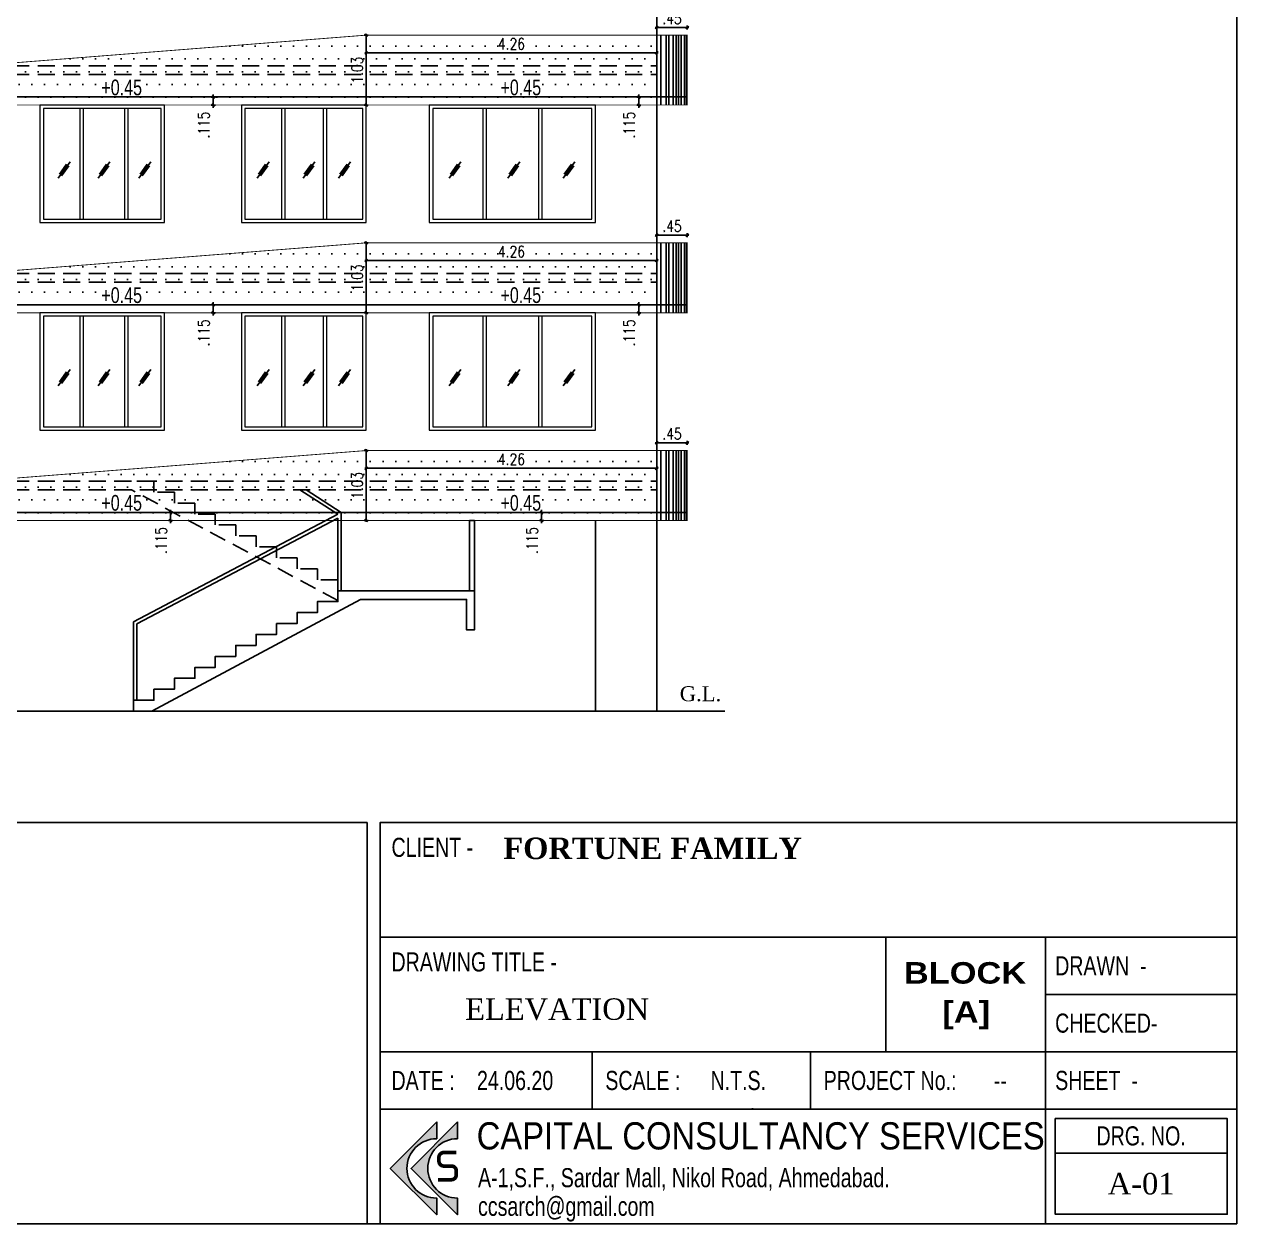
# Model space of a CAD drawing. Header units: inches. Extents: x 14331 to 14549, y 2557 to 2714.
# Drawn here: x 14467.76 to 14485.56, y 2643.08 to 2660.7 of the extents above; entities that cross this region are included whole.
import ezdxf
from ezdxf.enums import TextEntityAlignment as Align

# ---------------------------------------------------------------- set-up
doc = ezdxf.new("R2010")
doc.units = ezdxf.units.IN
doc.header["$LTSCALE"] = 0.25
doc.header["$MEASUREMENT"] = 0
doc.header["$PDMODE"] = 35
doc.linetypes.add('1', pattern=[0])
doc.linetypes.add('DASHEDX2', pattern=[1.5, 1, -0.5])
for name, color, linetype in [('ELE.PROJ.', 1, 'Continuous'), ('GLASS WINDOW', 251, '1'), ('hatch', 251, 'Continuous'), ('proj-internal', 1, 'DASHEDX2'), ('Stair', 34, 'Continuous'), ('steel', 251, 'Continuous'), ('text-large', 7, 'Continuous'), ('text-small', 7, 'Continuous'), ('vp', 7, 'Continuous'), ('wall', 7, 'Continuous'), ('WORK TEX', 6, 'Continuous'), ('WORKING DIM', 7, 'Continuous')]:
    doc.layers.add(name, color=color, linetype=linetype)
doc.layers.add('WINDOW', color=106, linetype='Continuous', lineweight=13)
doc.styles.add('ARIAL', font='TIMES_0.TTF')
doc.styles.add('ARL', font='swisscl_0.ttf')
doc.styles.add('B', font='ARIBLK_0.TTF')
doc.styles.add('BOLD TIME', font='TIMESBD_0.TTF')
doc.styles.add('romans', font='romans.shx', dxfattribs={"width": 0.8})
doc.styles.add('SansSerif', font='sanss__.ttf', dxfattribs={"width": 0.8})
doc.dimstyles.new('121', dxfattribs={"dimscale": 0.1, "dimtxt": 1.65, "dimasz": 0.2, "dimexe": 0.03125, "dimexo": 0.25, "dimgap": 0.5, "dimtad": 1, "dimzin": 4, "dimdsep": 46, "dimtxsty": 'romans', "dimblk1": 'MINITICK', "dimblk2": 'MINITICK', "dimsah": 1, "dimcen": 1, "dimse1": 1, "dimse2": 1, "dimclrd": 252, "dimclre": 256, "dimclrt": 7, "dimadec": 3, "dimazin": 0, "dimtfac": 0.8, "dimtix": 1, "dimtmove": 2, "dimatfit": 3, "dimfxl": 0, "dimtolj": 1, "dimtzin": 3, "dimarcsym": 0})

# ---------------------------------------------------------------- blocks, each defined once
blk = doc.blocks.new('TITLE')
at = {"layer": 'text-large'}
for points in [[(-2.4884, 0.3588), (-2.4884, 0.4159), (-2.6781, 0.2261), (-2.4884, 0.0364), (-2.4884, 0.0935), (-2.4884, 0.1047, -1), (-2.4884, 0.3476)], [(-2.5931, 0.2261), (-2.4033, 0.0364), (-2.4033, 0.0935), (-2.4033, 0.1047, -1), (-2.4033, 0.3476), (-2.4033, 0.3588), (-2.4033, 0.4159)]]:
    blk.add_hatch(color=256, dxfattribs=at).paths.add_polyline_path(points)
for points in [[(-2.4884, 0.4159), (-2.6781, 0.2261), (-2.4884, 0.0364), (-2.4884, 0.0935), (-2.4884, 0.1047, -1), (-2.4884, 0.3476), (-2.4884, 0.3588)], [(-2.4033, 0.4159), (-2.5931, 0.2261), (-2.4033, 0.0364), (-2.4033, 0.0935), (-2.4033, 0.1047, -1), (-2.4033, 0.3476), (-2.4033, 0.3588)]]:
    blk.add_lwpolyline(points, format="xyb", close=True, dxfattribs=at)
at = {"layer": 'text-small', "color": 174, "true_color": 0x00008f, "const_width": 0.015}
blk.add_lwpolyline([(-2.4076, 0.2911), (-2.4592, 0.2911, 0.414214), (-2.4792, 0.2711), (-2.4792, 0.2558, 0.414214), (-2.4592, 0.2358), (-2.4282, 0.2358, -0.414214), (-2.4082, 0.2158), (-2.4082, 0.2, -0.414214), (-2.4282, 0.18), (-2.4832, 0.18)], format="xyb", dxfattribs=at)
at = {"layer": 'text-large', "style": 'SansSerif', "width": 0.861038}
blk.add_text(' CAPITAL CONSULTANCY SERVICES', height=0.111328, dxfattribs=at).set_placement((-2.3621, 0.3036))
at = {"layer": 'text-small', "color": 174, "true_color": 0x00008f, "style": 'ARL'}
for s, p in [('A-1,S.F., Sardar Mall, Nikol Road, Ahmedabad.', (-2.3194, 0.1492)), ('ccsarch@gmail.com', (-2.3194, 0.0322))]:
    blk.add_text(s, height=0.078125, dxfattribs=at).set_placement(p)
blk = doc.blocks.new('MINITICK')
at = {"color": 7}
for p, q in [((1, 1), (-1, -1)), ((-1, 0), (1, 0)), ((0, -1.5), (0, 1.5))]:
    blk.add_line(p, q, dxfattribs=at)
blk = doc.blocks.new('*D1531')
at = {"layer": 'Defpoints', "color": 0, "transparency": 16777216}
for p in [(14477.498, 2654.55), (14477.048, 2654.441), (14477.498, 2654.441)]:
    blk.add_point(p, dxfattribs=at)
at = {"layer": 'WORKING DIM', "color": 252, "lineweight": -2, "transparency": 16777216}
blk.add_line((14477.068, 2654.55), (14477.478, 2654.55), dxfattribs=at)
at = {"layer": 'WORKING DIM', "color": 252, "lineweight": -2, "transparency": 16777216, "xscale": 0.02, "yscale": 0.02, "zscale": 0.02, "rotation": 180}
blk.add_blockref('MINITICK', (14477.048, 2654.55), dxfattribs=at)
at = {"layer": 'WORKING DIM', "color": 252, "lineweight": -2, "transparency": 16777216, "xscale": 0.02, "yscale": 0.02, "zscale": 0.02}
blk.add_blockref('MINITICK', (14477.498, 2654.55), dxfattribs=at)
at = {"layer": 'WORKING DIM', "color": 7, "transparency": 16777216, "insert": (14477.273, 2654.683), "char_height": 0.165, "attachment_point": 5, "style": 'romans'}
blk.add_mtext('\\A1;.45', dxfattribs=at)
blk = doc.blocks.new('*D1543')
at = {"layer": 'Defpoints', "color": 0, "transparency": 16777216}
for p in [(14469.912, 2653.525), (14470.111, 2653.525), (14470.111, 2653.41)]:
    blk.add_point(p, dxfattribs=at)
at = {"layer": 'WORKING DIM', "color": 252, "lineweight": -2, "transparency": 16777216}
for p, q in [((14469.912, 2653.545), (14469.912, 2653.565)), ((14469.912, 2653.41), (14469.912, 2653.525)), ((14469.912, 2653.39), (14469.912, 2653.37))]:
    blk.add_line(p, q, dxfattribs=at)
at = {"layer": 'WORKING DIM', "color": 252, "lineweight": -2, "transparency": 16777216, "xscale": 0.02, "yscale": 0.02, "zscale": 0.02}
for p, rotation in [((14469.912, 2653.525), 270), ((14469.912, 2653.41), 90)]:
    blk.add_blockref('MINITICK', p, dxfattribs=dict(at, rotation=rotation))
at = {"layer": 'WORKING DIM', "color": 7, "transparency": 16777216, "insert": (14469.772, 2653.116), "char_height": 0.165, "attachment_point": 5, "rotation": 90, "style": 'romans'}
blk.add_mtext('\\A1;.115', dxfattribs=at)
blk = doc.blocks.new('*D1544')
at = {"layer": 'Defpoints', "color": 0, "transparency": 16777216}
for p in [(14475.359, 2653.525), (14475.559, 2653.525), (14475.559, 2653.41)]:
    blk.add_point(p, dxfattribs=at)
at = {"layer": 'WORKING DIM', "color": 252, "lineweight": -2, "transparency": 16777216}
for p, q in [((14475.359, 2653.545), (14475.359, 2653.565)), ((14475.359, 2653.41), (14475.359, 2653.525)), ((14475.359, 2653.39), (14475.359, 2653.37))]:
    blk.add_line(p, q, dxfattribs=at)
at = {"layer": 'WORKING DIM', "color": 252, "lineweight": -2, "transparency": 16777216, "xscale": 0.02, "yscale": 0.02, "zscale": 0.02}
for p, rotation in [((14475.359, 2653.525), 270), ((14475.359, 2653.41), 90)]:
    blk.add_blockref('MINITICK', p, dxfattribs=dict(at, rotation=rotation))
at = {"layer": 'WORKING DIM', "color": 7, "transparency": 16777216, "insert": (14475.219, 2653.116), "char_height": 0.165, "attachment_point": 5, "rotation": 90, "style": 'romans'}
blk.add_mtext('\\A1;.115', dxfattribs=at)
blk = doc.blocks.new('*D1545')
at = {"layer": 'Defpoints', "color": 0, "transparency": 16777216}
for p in [(14472.784, 2654.437), (14477.048, 2654.441), (14477.048, 2654.176)]:
    blk.add_point(p, dxfattribs=at)
at = {"layer": 'WORKING DIM', "color": 252, "lineweight": -2, "transparency": 16777216}
blk.add_line((14472.804, 2654.176), (14477.028, 2654.176), dxfattribs=at)
at = {"layer": 'WORKING DIM', "color": 252, "lineweight": -2, "transparency": 16777216, "xscale": 0.02, "yscale": 0.02, "zscale": 0.02, "rotation": 180}
blk.add_blockref('MINITICK', (14472.784, 2654.176), dxfattribs=at)
at = {"layer": 'WORKING DIM', "color": 252, "lineweight": -2, "transparency": 16777216, "xscale": 0.02, "yscale": 0.02, "zscale": 0.02}
blk.add_blockref('MINITICK', (14477.048, 2654.176), dxfattribs=at)
at = {"layer": 'WORKING DIM', "color": 7, "transparency": 16777216, "insert": (14474.916, 2654.308), "char_height": 0.165, "attachment_point": 5, "style": 'romans'}
blk.add_mtext('\\A1;4.26', dxfattribs=at)
blk = doc.blocks.new('*D1546')
at = {"layer": 'Defpoints', "color": 0, "transparency": 16777216}
for p in [(14472.784, 2654.437), (14472.784, 2653.41), (14472.784, 2653.41)]:
    blk.add_point(p, dxfattribs=at)
at = {"layer": 'WORKING DIM', "color": 252, "lineweight": -2, "transparency": 16777216}
blk.add_line((14472.784, 2654.417), (14472.784, 2653.43), dxfattribs=at)
at = {"layer": 'WORKING DIM', "color": 252, "lineweight": -2, "transparency": 16777216, "xscale": 0.02, "yscale": 0.02, "zscale": 0.02}
for p, rotation in [((14472.784, 2654.437), 90), ((14472.784, 2653.41), 270)]:
    blk.add_blockref('MINITICK', p, dxfattribs=dict(at, rotation=rotation))
at = {"layer": 'WORKING DIM', "color": 7, "transparency": 16777216, "insert": (14472.651, 2653.924), "char_height": 0.165, "attachment_point": 5, "rotation": 90, "style": 'romans'}
blk.add_mtext('\\A1;1.03', dxfattribs=at)
blk = doc.blocks.new('*D1549')
at = {"layer": 'Defpoints', "color": 0, "transparency": 16777216}
for p in [(14477.498, 2657.6), (14477.048, 2657.491), (14477.498, 2657.491)]:
    blk.add_point(p, dxfattribs=at)
at = {"layer": 'WORKING DIM', "color": 252, "lineweight": -2, "transparency": 16777216}
blk.add_line((14477.068, 2657.6), (14477.478, 2657.6), dxfattribs=at)
at = {"layer": 'WORKING DIM', "color": 252, "lineweight": -2, "transparency": 16777216, "xscale": 0.02, "yscale": 0.02, "zscale": 0.02, "rotation": 180}
blk.add_blockref('MINITICK', (14477.048, 2657.6), dxfattribs=at)
at = {"layer": 'WORKING DIM', "color": 252, "lineweight": -2, "transparency": 16777216, "xscale": 0.02, "yscale": 0.02, "zscale": 0.02}
blk.add_blockref('MINITICK', (14477.498, 2657.6), dxfattribs=at)
at = {"layer": 'WORKING DIM', "color": 7, "transparency": 16777216, "insert": (14477.273, 2657.733), "char_height": 0.165, "attachment_point": 5, "style": 'romans'}
blk.add_mtext('\\A1;.45', dxfattribs=at)
blk = doc.blocks.new('*D1553')
at = {"layer": 'Defpoints', "color": 0, "transparency": 16777216}
for p in [(14472.784, 2657.487), (14477.048, 2657.491), (14477.048, 2657.226)]:
    blk.add_point(p, dxfattribs=at)
at = {"layer": 'WORKING DIM', "color": 252, "lineweight": -2, "transparency": 16777216}
blk.add_line((14472.804, 2657.226), (14477.028, 2657.226), dxfattribs=at)
at = {"layer": 'WORKING DIM', "color": 252, "lineweight": -2, "transparency": 16777216, "xscale": 0.02, "yscale": 0.02, "zscale": 0.02, "rotation": 180}
blk.add_blockref('MINITICK', (14472.784, 2657.226), dxfattribs=at)
at = {"layer": 'WORKING DIM', "color": 252, "lineweight": -2, "transparency": 16777216, "xscale": 0.02, "yscale": 0.02, "zscale": 0.02}
blk.add_blockref('MINITICK', (14477.048, 2657.226), dxfattribs=at)
at = {"layer": 'WORKING DIM', "color": 7, "transparency": 16777216, "insert": (14474.916, 2657.358), "char_height": 0.165, "attachment_point": 5, "style": 'romans'}
blk.add_mtext('\\A1;4.26', dxfattribs=at)
blk = doc.blocks.new('*D1554')
at = {"layer": 'Defpoints', "color": 0, "transparency": 16777216}
for p in [(14472.784, 2657.487), (14472.784, 2656.46), (14472.784, 2656.46)]:
    blk.add_point(p, dxfattribs=at)
at = {"layer": 'WORKING DIM', "color": 252, "lineweight": -2, "transparency": 16777216}
blk.add_line((14472.784, 2657.467), (14472.784, 2656.48), dxfattribs=at)
at = {"layer": 'WORKING DIM', "color": 252, "lineweight": -2, "transparency": 16777216, "xscale": 0.02, "yscale": 0.02, "zscale": 0.02}
for p, rotation in [((14472.784, 2657.487), 90), ((14472.784, 2656.46), 270)]:
    blk.add_blockref('MINITICK', p, dxfattribs=dict(at, rotation=rotation))
at = {"layer": 'WORKING DIM', "color": 7, "transparency": 16777216, "insert": (14472.651, 2656.974), "char_height": 0.165, "attachment_point": 5, "rotation": 90, "style": 'romans'}
blk.add_mtext('\\A1;1.03', dxfattribs=at)
blk = doc.blocks.new('*D1559')
at = {"layer": 'Defpoints', "color": 0, "transparency": 16777216}
for p in [(14477.498, 2660.65), (14477.048, 2660.541), (14477.498, 2660.541)]:
    blk.add_point(p, dxfattribs=at)
at = {"layer": 'WORKING DIM', "color": 252, "lineweight": -2, "transparency": 16777216}
blk.add_line((14477.068, 2660.65), (14477.478, 2660.65), dxfattribs=at)
at = {"layer": 'WORKING DIM', "color": 252, "lineweight": -2, "transparency": 16777216, "xscale": 0.02, "yscale": 0.02, "zscale": 0.02, "rotation": 180}
blk.add_blockref('MINITICK', (14477.048, 2660.65), dxfattribs=at)
at = {"layer": 'WORKING DIM', "color": 252, "lineweight": -2, "transparency": 16777216, "xscale": 0.02, "yscale": 0.02, "zscale": 0.02}
blk.add_blockref('MINITICK', (14477.498, 2660.65), dxfattribs=at)
at = {"layer": 'WORKING DIM', "color": 7, "transparency": 16777216, "insert": (14477.273, 2660.783), "char_height": 0.165, "attachment_point": 5, "style": 'romans'}
blk.add_mtext('\\A1;.45', dxfattribs=at)
blk = doc.blocks.new('*D1570')
at = {"layer": 'Defpoints', "color": 0, "transparency": 16777216}
for p in [(14472.784, 2660.537), (14477.048, 2660.541), (14477.048, 2660.276)]:
    blk.add_point(p, dxfattribs=at)
at = {"layer": 'WORKING DIM', "color": 252, "lineweight": -2, "transparency": 16777216}
blk.add_line((14472.804, 2660.276), (14477.028, 2660.276), dxfattribs=at)
at = {"layer": 'WORKING DIM', "color": 252, "lineweight": -2, "transparency": 16777216, "xscale": 0.02, "yscale": 0.02, "zscale": 0.02, "rotation": 180}
blk.add_blockref('MINITICK', (14472.784, 2660.276), dxfattribs=at)
at = {"layer": 'WORKING DIM', "color": 252, "lineweight": -2, "transparency": 16777216, "xscale": 0.02, "yscale": 0.02, "zscale": 0.02}
blk.add_blockref('MINITICK', (14477.048, 2660.276), dxfattribs=at)
at = {"layer": 'WORKING DIM', "color": 7, "transparency": 16777216, "insert": (14474.916, 2660.408), "char_height": 0.165, "attachment_point": 5, "style": 'romans'}
blk.add_mtext('\\A1;4.26', dxfattribs=at)
blk = doc.blocks.new('*D1571')
at = {"layer": 'Defpoints', "color": 0, "transparency": 16777216}
for p in [(14472.784, 2660.537), (14472.784, 2659.51), (14472.784, 2659.51)]:
    blk.add_point(p, dxfattribs=at)
at = {"layer": 'WORKING DIM', "color": 252, "lineweight": -2, "transparency": 16777216}
blk.add_line((14472.784, 2660.517), (14472.784, 2659.53), dxfattribs=at)
at = {"layer": 'WORKING DIM', "color": 252, "lineweight": -2, "transparency": 16777216, "xscale": 0.02, "yscale": 0.02, "zscale": 0.02}
for p, rotation in [((14472.784, 2660.537), 90), ((14472.784, 2659.51), 270)]:
    blk.add_blockref('MINITICK', p, dxfattribs=dict(at, rotation=rotation))
at = {"layer": 'WORKING DIM', "color": 7, "transparency": 16777216, "insert": (14472.651, 2660.024), "char_height": 0.165, "attachment_point": 5, "rotation": 90, "style": 'romans'}
blk.add_mtext('\\A1;1.03', dxfattribs=at)
blk = doc.blocks.new('*D1702')
at = {"layer": 'Defpoints', "color": 0, "transparency": 16777216}
for p in [(14470.539, 2656.575), (14470.738, 2656.575), (14470.738, 2656.46)]:
    blk.add_point(p, dxfattribs=at)
at = {"layer": 'WORKING DIM', "color": 252, "lineweight": -2, "transparency": 16777216}
for p, q in [((14470.539, 2656.595), (14470.539, 2656.615)), ((14470.539, 2656.46), (14470.539, 2656.575)), ((14470.539, 2656.44), (14470.539, 2656.42))]:
    blk.add_line(p, q, dxfattribs=at)
at = {"layer": 'WORKING DIM', "color": 252, "lineweight": -2, "transparency": 16777216, "xscale": 0.02, "yscale": 0.02, "zscale": 0.02}
for p, rotation in [((14470.539, 2656.575), 270), ((14470.539, 2656.46), 90)]:
    blk.add_blockref('MINITICK', p, dxfattribs=dict(at, rotation=rotation))
at = {"layer": 'WORKING DIM', "color": 7, "transparency": 16777216, "insert": (14470.399, 2656.166), "char_height": 0.165, "attachment_point": 5, "rotation": 90, "style": 'romans'}
blk.add_mtext('\\A1;.115', dxfattribs=at)
blk = doc.blocks.new('*D1703')
at = {"layer": 'Defpoints', "color": 0, "transparency": 16777216}
for p in [(14476.785, 2656.575), (14476.985, 2656.575), (14476.985, 2656.46)]:
    blk.add_point(p, dxfattribs=at)
at = {"layer": 'WORKING DIM', "color": 252, "lineweight": -2, "transparency": 16777216}
for p, q in [((14476.785, 2656.595), (14476.785, 2656.615)), ((14476.785, 2656.46), (14476.785, 2656.575)), ((14476.785, 2656.44), (14476.785, 2656.42))]:
    blk.add_line(p, q, dxfattribs=at)
at = {"layer": 'WORKING DIM', "color": 252, "lineweight": -2, "transparency": 16777216, "xscale": 0.02, "yscale": 0.02, "zscale": 0.02}
for p, rotation in [((14476.785, 2656.575), 270), ((14476.785, 2656.46), 90)]:
    blk.add_blockref('MINITICK', p, dxfattribs=dict(at, rotation=rotation))
at = {"layer": 'WORKING DIM', "color": 7, "transparency": 16777216, "insert": (14476.645, 2656.166), "char_height": 0.165, "attachment_point": 5, "rotation": 90, "style": 'romans'}
blk.add_mtext('\\A1;.115', dxfattribs=at)
blk = doc.blocks.new('*D1706')
at = {"layer": 'Defpoints', "color": 0, "transparency": 16777216}
for p in [(14470.539, 2659.625), (14470.738, 2659.625), (14470.738, 2659.51)]:
    blk.add_point(p, dxfattribs=at)
at = {"layer": 'WORKING DIM', "color": 252, "lineweight": -2, "transparency": 16777216}
for p, q in [((14470.539, 2659.645), (14470.539, 2659.665)), ((14470.539, 2659.51), (14470.539, 2659.625)), ((14470.539, 2659.49), (14470.539, 2659.47))]:
    blk.add_line(p, q, dxfattribs=at)
at = {"layer": 'WORKING DIM', "color": 252, "lineweight": -2, "transparency": 16777216, "xscale": 0.02, "yscale": 0.02, "zscale": 0.02}
for p, rotation in [((14470.539, 2659.625), 270), ((14470.539, 2659.51), 90)]:
    blk.add_blockref('MINITICK', p, dxfattribs=dict(at, rotation=rotation))
at = {"layer": 'WORKING DIM', "color": 7, "transparency": 16777216, "insert": (14470.399, 2659.216), "char_height": 0.165, "attachment_point": 5, "rotation": 90, "style": 'romans'}
blk.add_mtext('\\A1;.115', dxfattribs=at)
blk = doc.blocks.new('*D1707')
at = {"layer": 'Defpoints', "color": 0, "transparency": 16777216}
for p in [(14476.785, 2659.625), (14476.985, 2659.625), (14476.985, 2659.51)]:
    blk.add_point(p, dxfattribs=at)
at = {"layer": 'WORKING DIM', "color": 252, "lineweight": -2, "transparency": 16777216}
for p, q in [((14476.785, 2659.645), (14476.785, 2659.665)), ((14476.785, 2659.51), (14476.785, 2659.625)), ((14476.785, 2659.49), (14476.785, 2659.47))]:
    blk.add_line(p, q, dxfattribs=at)
at = {"layer": 'WORKING DIM', "color": 252, "lineweight": -2, "transparency": 16777216, "xscale": 0.02, "yscale": 0.02, "zscale": 0.02}
for p, rotation in [((14476.785, 2659.625), 270), ((14476.785, 2659.51), 90)]:
    blk.add_blockref('MINITICK', p, dxfattribs=dict(at, rotation=rotation))
at = {"layer": 'WORKING DIM', "color": 7, "transparency": 16777216, "insert": (14476.645, 2659.216), "char_height": 0.165, "attachment_point": 5, "rotation": 90, "style": 'romans'}
blk.add_mtext('\\A1;.115', dxfattribs=at)

msp = doc.modelspace()

# ---------------------------------------------------------------- hatches: boundary and pattern name
at = {"layer": 'hatch', "true_color": 0xc7b399}
h = msp.add_hatch(dxfattribs=at)
h.set_pattern_fill('DOTS', color=253, scale=3)
h.set_pattern_definition([(0, (-426.09427, 23.37428), (0.09375, 0.1875), [0, -0.1875])])
h.paths.add_polyline_path([(14477.048, 2660.537), (14472.782, 2660.537), (14467.063, 2660.087), (14467.063, 2659.51), (14477.048, 2659.51)])
h = msp.add_hatch(dxfattribs=at)
h.set_pattern_fill('DOTS', color=253, scale=3)
h.set_pattern_definition([(0, (-426.09427, 20.32428), (0.09375, 0.1875), [0, -0.1875])])
h.paths.add_polyline_path([(14477.048, 2657.487), (14472.782, 2657.487), (14467.063, 2657.037), (14467.063, 2656.46), (14477.048, 2656.46)])
h = msp.add_hatch(dxfattribs=at)
h.set_pattern_fill('DOTS', color=253, scale=3)
h.set_pattern_definition([(0, (-426.09427, 17.27428), (0.09375, 0.1875), [0, -0.1875])])
h.paths.add_polyline_path([(14477.048, 2654.437), (14472.782, 2654.437), (14467.063, 2653.987), (14467.063, 2653.41), (14477.048, 2653.41)])

# ---------------------------------------------------------------- linework, layer by layer
at = {"layer": 'ELE.PROJ.', "color": 8}
for p, q in [((14477.109, 2660.541), (14477.109, 2659.51)), ((14477.187, 2660.541), (14477.187, 2659.51)), ((14477.227, 2660.541), (14477.227, 2659.51)), ((14477.288, 2660.541), (14477.288, 2659.51)), ((14477.334, 2660.541), (14477.334, 2659.51)), ((14477.368, 2660.541), (14477.368, 2659.51)), ((14477.409, 2660.541), (14477.409, 2659.51)), ((14477.457, 2660.541), (14477.457, 2659.51)), ((14477.486, 2660.541), (14477.486, 2659.51)), ((14477.109, 2657.491), (14477.109, 2656.46)), ((14477.187, 2657.491), (14477.187, 2656.46)), ((14477.227, 2657.491), (14477.227, 2656.46)), ((14477.288, 2657.491), (14477.288, 2656.46)), ((14477.334, 2657.491), (14477.334, 2656.46)), ((14477.368, 2657.491), (14477.368, 2656.46)), ((14477.409, 2657.491), (14477.409, 2656.46)), ((14477.457, 2657.491), (14477.457, 2656.46)), ((14477.486, 2657.491), (14477.486, 2656.46)), ((14477.109, 2654.441), (14477.109, 2653.41)), ((14477.187, 2654.441), (14477.187, 2653.41)), ((14477.227, 2654.441), (14477.227, 2653.41)), ((14477.288, 2654.441), (14477.288, 2653.41)), ((14477.334, 2654.441), (14477.334, 2653.41)), ((14477.368, 2654.441), (14477.368, 2653.41)), ((14477.409, 2654.441), (14477.409, 2653.41)), ((14477.457, 2654.441), (14477.457, 2653.41)), ((14477.486, 2654.441), (14477.486, 2653.41))]:
    msp.add_line(p, q, dxfattribs=at)
at = {"layer": 'ELE.PROJ.'}
for p, q in [((14467.063, 2659.629), (14477.498, 2659.629)), ((14467.063, 2656.579), (14477.498, 2656.579)), ((14467.063, 2653.525), (14477.498, 2653.525))]:
    msp.add_line(p, q, dxfattribs=at)
at = {"layer": 'ELE.PROJ.', "const_width": 0.012}
for points in [[(14477.498, 2660.537), (14472.784, 2660.537), (14467.063, 2660.087), (14467.063, 2659.51), (14477.498, 2659.51)], [(14477.498, 2657.487), (14472.784, 2657.487), (14467.063, 2657.037), (14467.063, 2656.46), (14477.498, 2656.46)], [(14477.498, 2654.437), (14472.784, 2654.437), (14467.063, 2653.987), (14467.063, 2653.41), (14477.498, 2653.41)]]:
    msp.add_lwpolyline(points, close=True, dxfattribs=at)
at = {"layer": 'GLASS WINDOW', "color": 4, "ltscale": 200}
for p, q in [((14468.436, 2658.678), (14468.263, 2658.437)), ((14468.386, 2658.642), (14468.281, 2658.496)), ((14468.418, 2658.619), (14468.313, 2658.473)), ((14469.022, 2658.678), (14468.849, 2658.437)), ((14468.972, 2658.642), (14468.867, 2658.496)), ((14469.004, 2658.619), (14468.899, 2658.473)), ((14469.62, 2658.678), (14469.446, 2658.437)), ((14469.569, 2658.642), (14469.464, 2658.496)), ((14469.602, 2658.619), (14469.497, 2658.473)), ((14471.357, 2658.678), (14471.184, 2658.437)), ((14471.307, 2658.642), (14471.202, 2658.496)), ((14471.339, 2658.619), (14471.234, 2658.473)), ((14472.031, 2658.678), (14471.857, 2658.437)), ((14471.98, 2658.642), (14471.875, 2658.496)), ((14472.013, 2658.619), (14471.908, 2658.473)), ((14472.552, 2658.678), (14472.379, 2658.437)), ((14472.502, 2658.642), (14472.397, 2658.496)), ((14472.534, 2658.619), (14472.429, 2658.473)), ((14474.175, 2658.678), (14474.002, 2658.437)), ((14474.125, 2658.642), (14474.02, 2658.496)), ((14474.157, 2658.619), (14474.052, 2658.473)), ((14475.038, 2658.678), (14474.864, 2658.437)), ((14474.987, 2658.642), (14474.882, 2658.496)), ((14475.02, 2658.619), (14474.915, 2658.473)), ((14475.848, 2658.678), (14475.674, 2658.437)), ((14475.797, 2658.642), (14475.692, 2658.496)), ((14475.83, 2658.619), (14475.725, 2658.473)), ((14468.436, 2655.628), (14468.263, 2655.387)), ((14468.386, 2655.592), (14468.281, 2655.446)), ((14468.418, 2655.569), (14468.313, 2655.423)), ((14469.022, 2655.628), (14468.849, 2655.387)), ((14468.972, 2655.592), (14468.867, 2655.446)), ((14469.004, 2655.569), (14468.899, 2655.423)), ((14469.62, 2655.628), (14469.446, 2655.387)), ((14469.569, 2655.592), (14469.464, 2655.446)), ((14469.602, 2655.569), (14469.497, 2655.423)), ((14471.357, 2655.628), (14471.184, 2655.387)), ((14471.307, 2655.592), (14471.202, 2655.446)), ((14471.339, 2655.569), (14471.234, 2655.423)), ((14472.031, 2655.628), (14471.857, 2655.387)), ((14471.98, 2655.592), (14471.875, 2655.446)), ((14472.013, 2655.569), (14471.908, 2655.423)), ((14472.552, 2655.628), (14472.379, 2655.387)), ((14472.502, 2655.592), (14472.397, 2655.446)), ((14472.534, 2655.569), (14472.429, 2655.423)), ((14474.175, 2655.628), (14474.002, 2655.387)), ((14474.125, 2655.592), (14474.02, 2655.446)), ((14474.157, 2655.569), (14474.052, 2655.423)), ((14475.038, 2655.628), (14474.864, 2655.387)), ((14474.987, 2655.592), (14474.882, 2655.446)), ((14475.02, 2655.569), (14474.915, 2655.423)), ((14475.848, 2655.628), (14475.674, 2655.387)), ((14475.797, 2655.592), (14475.692, 2655.446)), ((14475.83, 2655.569), (14475.725, 2655.423))]:
    msp.add_line(p, q, dxfattribs=at)
at = {"layer": 'proj-internal', "color": 251}
for p, q in [((14455.211, 2660.087), (14477.048, 2660.087)), ((14455.211, 2659.96), (14477.048, 2659.96)), ((14455.211, 2657.037), (14477.048, 2657.037)), ((14455.211, 2656.91), (14477.048, 2656.91)), ((14455.211, 2653.987), (14477.048, 2653.987)), ((14455.211, 2653.86), (14477.048, 2653.86)), ((14472.368, 2652.235), (14469.336, 2653.86))]:
    msp.add_line(p, q, dxfattribs=at)
for points in [[(14469.668, 2653.826), (14469.668, 2653.987), (14469.368, 2653.987)], [(14469.968, 2653.665), (14469.968, 2653.826), (14469.668, 2653.826)], [(14470.268, 2653.505), (14470.268, 2653.665), (14469.968, 2653.665)], [(14470.568, 2653.344), (14470.568, 2653.505), (14470.268, 2653.505)], [(14470.868, 2653.183), (14470.868, 2653.344), (14470.568, 2653.344)], [(14471.168, 2653.022), (14471.168, 2653.183), (14470.868, 2653.183)], [(14471.468, 2652.861), (14471.468, 2653.022), (14471.168, 2653.022)], [(14471.768, 2652.701), (14471.768, 2652.861), (14471.468, 2652.861)], [(14472.068, 2652.54), (14472.068, 2652.701), (14471.768, 2652.701)], [(14472.368, 2652.379), (14472.368, 2652.54), (14472.068, 2652.54)]]:
    msp.add_lwpolyline(points, dxfattribs=at)
at = {"layer": 'Stair', "ltscale": 10}
for points in [[(14469.368, 2650.61), (14469.368, 2650.771), (14469.668, 2650.771), (14469.668, 2650.932), (14469.968, 2650.932), (14469.968, 2651.092), (14470.268, 2651.092), (14470.268, 2651.253), (14470.568, 2651.253), (14470.568, 2651.414), (14470.868, 2651.414), (14470.868, 2651.575), (14471.168, 2651.575), (14471.168, 2651.736), (14471.468, 2651.736), (14471.468, 2651.897), (14471.768, 2651.897), (14471.768, 2652.057), (14472.068, 2652.057), (14472.068, 2652.218), (14472.368, 2652.218), (14472.368, 2652.379), (14474.372, 2652.379)], [(14474.372, 2652.379), (14474.372, 2652.252), (14474.372, 2651.802), (14474.257, 2651.802), (14474.257, 2652.252), (14472.7, 2652.252), (14469.637, 2650.61)]]:
    msp.add_lwpolyline(points, dxfattribs=at)
at = {"layer": 'steel', "ltscale": 10}
for p, q in [((14472.367, 2653.502), (14471.809, 2653.86)), ((14472.418, 2653.529), (14471.902, 2653.86)), ((14472.367, 2653.502), (14469.368, 2651.921)), ((14472.368, 2653.446), (14469.418, 2651.891)), ((14472.368, 2652.379), (14472.368, 2653.446)), ((14472.418, 2652.379), (14472.418, 2653.529)), ((14469.368, 2650.771), (14469.368, 2651.921)), ((14469.418, 2650.771), (14469.418, 2651.891))]:
    msp.add_line(p, q, dxfattribs=at)
at = {"layer": 'text-small'}
msp.add_line((14482.898, 2644.12), (14485.423, 2644.12), dxfattribs=at)
for points in [[(14472.991, 2643.083), (14485.564, 2643.083), (14485.564, 2648.976), (14472.991, 2648.976)], [(14482.898, 2644.626), (14485.423, 2644.626), (14485.423, 2643.223), (14482.898, 2643.223)]]:
    msp.add_lwpolyline(points, close=True, dxfattribs=at)
at = {"layer": 'vp', "color": 1}
for p, q in [((14472.991, 2647.292), (14485.564, 2647.292)), ((14480.414, 2645.608), (14480.414, 2647.292)), ((14482.757, 2647.292), (14482.757, 2644.766)), ((14482.757, 2646.45), (14485.564, 2646.45)), ((14472.991, 2645.608), (14485.564, 2645.608)), ((14476.103, 2644.766), (14476.103, 2645.608)), ((14479.304, 2644.766), (14479.304, 2645.608)), ((14472.991, 2644.766), (14485.564, 2644.766)), ((14482.757, 2644.766), (14482.757, 2643.083))]:
    msp.add_line(p, q, dxfattribs=at)
at = {"layer": 'vp'}
msp.add_line((14478.454, 2644.778), (14478.454, 2644.766), dxfattribs=at)
msp.add_line((14478.454, 2644.778), (14478.454, 2644.766), dxfattribs=at)
at = {"layer": 'wall'}
for p, q in [((14477.048, 2650.61), (14477.048, 2691.737)), ((14474.302, 2652.379), (14474.302, 2653.41)), ((14474.372, 2653.41), (14474.302, 2653.41)), ((14474.372, 2653.41), (14474.372, 2652.379)), ((14476.148, 2653.41), (14476.148, 2650.61)), ((14455.211, 2650.61), (14477.048, 2650.61)), ((14477.048, 2650.61), (14478.048, 2650.61)), ((14472.8, 2648.976), (14447.396, 2648.976)), ((14472.8, 2648.976), (14472.8, 2643.083))]:
    msp.add_line(p, q, dxfattribs=at)
msp.add_lwpolyline([(14485.564, 2697.058), (14447.396, 2697.058), (14447.396, 2643.083), (14485.564, 2643.083)], close=True, dxfattribs=at)
at = {"layer": 'WINDOW'}
for p, q in [((14468.58, 2659.46), (14468.58, 2657.837)), ((14468.63, 2659.46), (14468.63, 2657.837)), ((14469.236, 2659.46), (14469.236, 2657.837)), ((14469.286, 2659.46), (14469.286, 2657.837)), ((14471.541, 2659.46), (14471.541, 2657.837)), ((14471.591, 2659.46), (14471.591, 2657.837)), ((14472.15, 2659.46), (14472.15, 2657.837)), ((14472.2, 2659.46), (14472.2, 2657.837)), ((14474.496, 2659.46), (14474.496, 2657.837)), ((14474.546, 2659.46), (14474.546, 2657.837)), ((14475.311, 2659.46), (14475.311, 2657.837)), ((14475.361, 2659.46), (14475.361, 2657.837)), ((14468.58, 2656.41), (14468.58, 2654.787)), ((14468.63, 2656.41), (14468.63, 2654.787)), ((14469.236, 2656.41), (14469.236, 2654.787)), ((14469.286, 2656.41), (14469.286, 2654.787)), ((14471.541, 2656.41), (14471.541, 2654.787)), ((14471.591, 2656.41), (14471.591, 2654.787)), ((14472.15, 2656.41), (14472.15, 2654.787)), ((14472.2, 2656.41), (14472.2, 2654.787)), ((14474.496, 2656.41), (14474.496, 2654.787)), ((14474.546, 2656.41), (14474.546, 2654.787)), ((14475.311, 2656.41), (14475.311, 2654.787)), ((14475.361, 2656.41), (14475.361, 2654.787))]:
    msp.add_line(p, q, dxfattribs=at)
for points in [[(14467.994, 2657.787), (14469.822, 2657.787), (14469.822, 2659.51), (14467.994, 2659.51)], [(14470.952, 2657.787), (14472.784, 2657.787), (14472.784, 2659.51), (14470.952, 2659.51)], [(14473.71, 2657.787), (14476.148, 2657.787), (14476.148, 2659.51), (14473.71, 2659.51)], [(14468.044, 2657.837), (14469.772, 2657.837), (14469.772, 2659.46), (14468.044, 2659.46)], [(14471.002, 2657.837), (14472.734, 2657.837), (14472.734, 2659.46), (14471.002, 2659.46)], [(14473.76, 2657.837), (14476.098, 2657.837), (14476.098, 2659.46), (14473.76, 2659.46)], [(14467.994, 2654.737), (14469.822, 2654.737), (14469.822, 2656.46), (14467.994, 2656.46)], [(14470.952, 2654.737), (14472.784, 2654.737), (14472.784, 2656.46), (14470.952, 2656.46)], [(14473.71, 2654.737), (14476.148, 2654.737), (14476.148, 2656.46), (14473.71, 2656.46)], [(14468.044, 2654.787), (14469.772, 2654.787), (14469.772, 2656.41), (14468.044, 2656.41)], [(14471.002, 2654.787), (14472.734, 2654.787), (14472.734, 2656.41), (14471.002, 2656.41)], [(14473.76, 2654.787), (14476.098, 2654.787), (14476.098, 2656.41), (14473.76, 2656.41)]]:
    msp.add_lwpolyline(points, close=True, dxfattribs=at)

# ---------------------------------------------------------------- block references
at = {"xscale": 3.592193438448199, "yscale": 3.592193438448199, "zscale": 3.592193438448199}
msp.add_blockref('TITLE', (14482.757, 2643.083), dxfattribs=at)

# ---------------------------------------------------------------- texts
at = {"layer": 'text-large', "style": 'ARIAL'}
msp.add_text('G.L.', height=0.22, dxfattribs=at).set_placement((14477.691, 2650.866), align=Align.MIDDLE_CENTER)
at = {"layer": 'text-small'}
for s, height, style, p in [('CLIENT -', 0.2806, 'ARL', (14473.155, 2648.47)), ('FORTUNE FAMILY ', 0.31572, 'BOLD TIME', (14474.797, 2648.438)), ('DRAWING TITLE -', 0.28064, 'ARL', (14473.155, 2646.787)), ('BLOCK', 0.3157, 'B', (14480.677, 2646.609)), ('ELEVATION ', 0.3157, 'ARIAL', (14474.237, 2646.077)), ('[A]', 0.3157, 'B', (14481.242, 2646.034))]:
    msp.add_text(s, height=height, dxfattribs=dict(at, style=style)).set_placement(p)
at = {"layer": 'text-small', "style": 'ARL'}
for s, height, p in [('DRAWN  -', 0.2806, (14482.898, 2646.871)), ('CHECKED-', 0.2806, (14482.898, 2646.029)), ('DATE :', 0.2806, (14473.155, 2645.187)), ('24.06.20', 0.2806, (14474.41, 2645.187)), ('SCALE :', 0.2806, (14476.294, 2645.187)), ('N.T.S.', 0.2806, (14477.839, 2645.187)), ('PROJECT No.:', 0.28064, (14479.5, 2645.187)), ('SHEET  -', 0.2806, (14482.898, 2645.187)), ('--', 0.2806, (14481.997, 2645.187))]:
    msp.add_text(s, height=height, dxfattribs=at).set_placement(p, align=Align.MIDDLE_LEFT)
at = {"layer": 'text-small'}
for s, height, style, p in [('DRG. NO.', 0.2806, 'ARL', (14484.16, 2644.373)), ('A-01', 0.3157, 'ARIAL', (14484.16, 2643.671))]:
    msp.add_text(s, height=height, dxfattribs=dict(at, style=style)).set_placement(p, align=Align.MIDDLE_CENTER)
at = {"layer": 'WORK TEX', "color": 7, "style": 'ARL'}
for p in [(14469.227, 2659.769), (14475.086, 2659.769), (14469.227, 2656.719), (14475.086, 2656.719), (14469.227, 2653.669), (14475.086, 2653.669)]:
    msp.add_text('+0.45 ', height=0.23, dxfattribs=at).set_placement(p, align=Align.MIDDLE_CENTER)

# ---------------------------------------------------------------- dimensions: what is measured, and where the dimension line sits
at = {"layer": 'WORKING DIM'}
for base, p1, p2, picture, middle in [((14477.498, 2660.65), (14477.048, 2660.541), (14477.498, 2660.541), '*D1559', (14477.273, 2660.783)), ((14477.048, 2660.276), (14472.784, 2660.537), (14477.048, 2660.541), '*D1570', (14474.916, 2660.408)), ((14477.498, 2657.6), (14477.048, 2657.491), (14477.498, 2657.491), '*D1549', (14477.273, 2657.733)), ((14477.048, 2657.226), (14472.784, 2657.487), (14477.048, 2657.491), '*D1553', (14474.916, 2657.358)), ((14477.498, 2654.55), (14477.048, 2654.441), (14477.498, 2654.441), '*D1531', (14477.273, 2654.683)), ((14477.048, 2654.176), (14472.784, 2654.437), (14477.048, 2654.441), '*D1545', (14474.916, 2654.308))]:
    dim = msp.add_linear_dim(base=base, p1=p1, p2=p2, dimstyle='121', override={"dimfxl": 0.18, "dimfxlon": 1}, dxfattribs=at)
    dim.commit()
    dim.dimension.update_dxf_attribs({"geometry": picture, "text_midpoint": middle})
for base, p1, p2, picture, middle in [((14472.784, 2659.51), (14472.784, 2660.537), (14472.784, 2659.51), '*D1571', (14472.651, 2660.024)), ((14472.784, 2656.46), (14472.784, 2657.487), (14472.784, 2656.46), '*D1554', (14472.651, 2656.974)), ((14472.784, 2653.41), (14472.784, 2654.437), (14472.784, 2653.41), '*D1546', (14472.651, 2653.924))]:
    dim = msp.add_linear_dim(base=base, p1=p1, p2=p2, angle=90, dimstyle='121', override={"dimfxl": 0.18, "dimfxlon": 1}, dxfattribs=at)
    dim.commit()
    dim.dimension.update_dxf_attribs({"geometry": picture, "text_midpoint": middle})
for base, p1, p2, picture, middle in [((14470.539, 2659.625), (14470.738, 2659.51), (14470.738, 2659.625), '*D1706', (14470.399, 2659.216)), ((14476.785, 2659.625), (14476.985, 2659.51), (14476.985, 2659.625), '*D1707', (14476.645, 2659.216)), ((14470.539, 2656.575), (14470.738, 2656.46), (14470.738, 2656.575), '*D1702', (14470.399, 2656.166)), ((14476.785, 2656.575), (14476.985, 2656.46), (14476.985, 2656.575), '*D1703', (14476.645, 2656.166)), ((14469.912, 2653.525), (14470.111, 2653.41), (14470.111, 2653.525), '*D1543', (14469.772, 2653.116)), ((14475.359, 2653.525), (14475.559, 2653.41), (14475.559, 2653.525), '*D1544', (14475.219, 2653.116))]:
    dim = msp.add_linear_dim(base=base, p1=p1, p2=p2, angle=90, text='.115', dimstyle='121', override={"dimfxl": 0.18, "dimfxlon": 1}, dxfattribs=at)
    dim.commit()
    dim.dimension.update_dxf_attribs({"geometry": picture, "text_midpoint": middle, "dimtype": 160})

doc.saveas('drawing.dxf')
